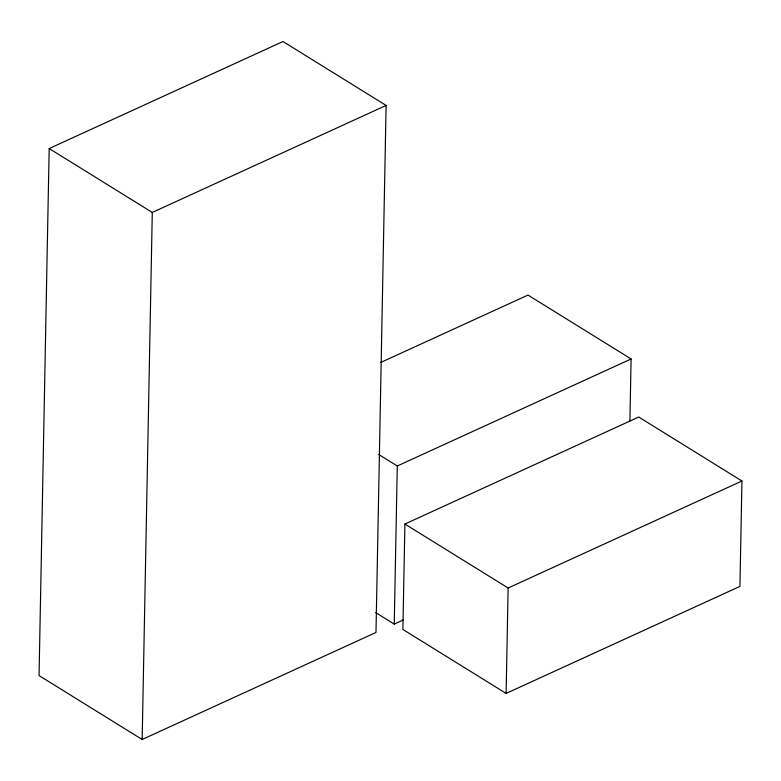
<?xml version="1.0" encoding="UTF-8"?>
<svg xmlns="http://www.w3.org/2000/svg" width="781" height="781" viewBox="0 0 781 781"><rect width="100%" height="100%" fill="white"/><g stroke="black" fill="none" stroke-linecap="round" stroke-linejoin="round"><path stroke-width="1.17" d="M49.174 148.546L39.05 675.575L142.162 739.48L375.983 632.454L386.107 105.425L282.986 41.52L49.174 148.546L152.285 212.442L386.107 105.425M142.162 739.48L152.285 212.442M403.113 620.036L394.249 624.097L397.285 465.993L378.717 454.483M404.909 524.041L402.879 629.447L506.108 693.421L739.929 586.404L741.95 480.998L638.721 417.025L404.909 524.041L508.128 588.015L741.95 480.998M506.108 693.421L508.128 588.015M629.906 420.998L631.097 358.967L527.985 295.072L380.601 362.521M397.285 465.993L631.097 358.967M375.681 612.597L394.249 624.097"/></g></svg>
